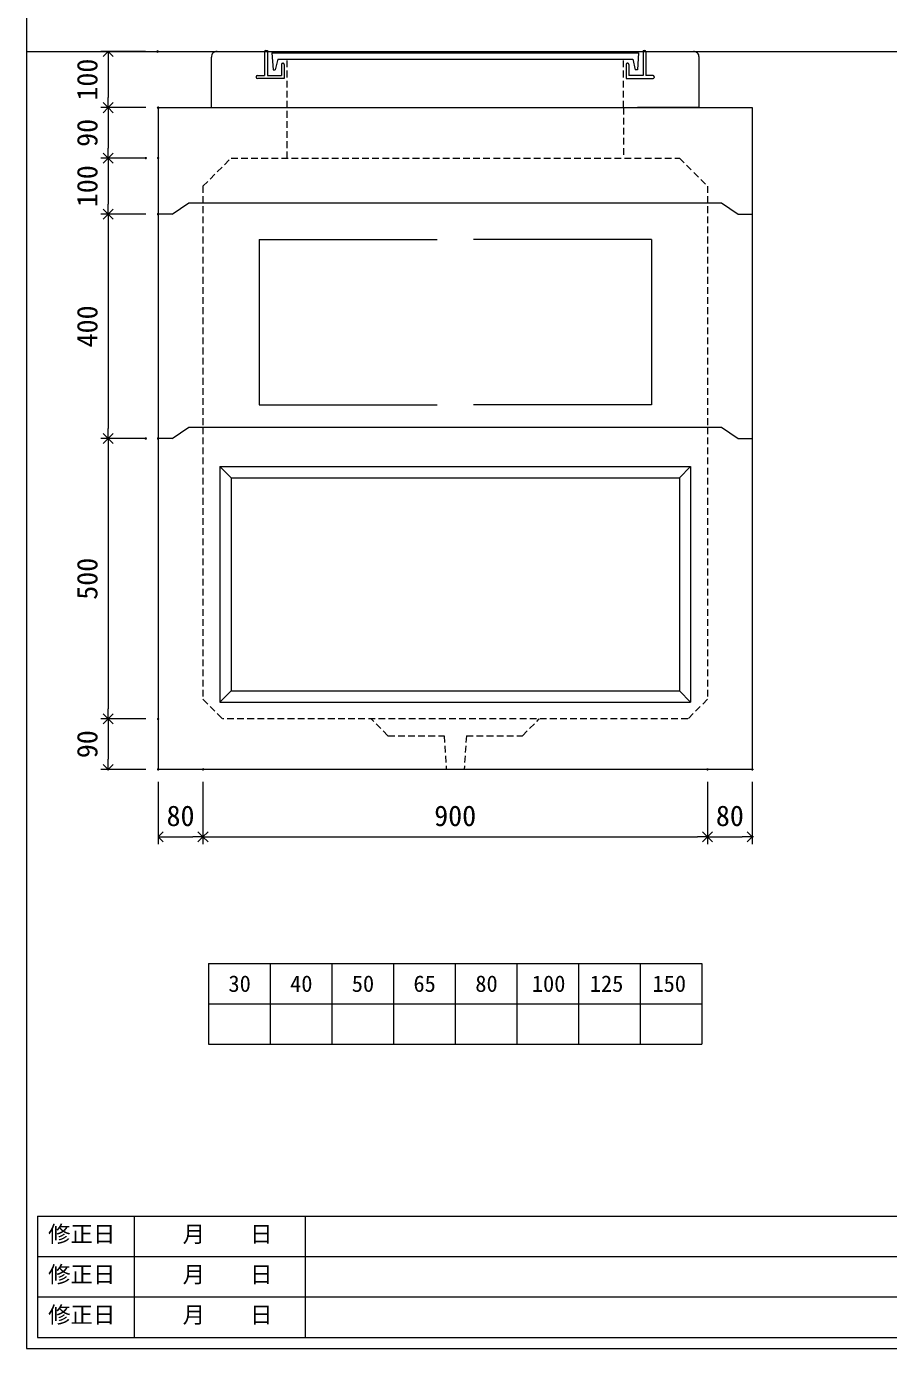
# Model space of a CAD drawing. Units: millimetres, scale not verified. Extents: x -4890 to 4890, y -2327 to 2327.
# Drawn here: x -1230 to 308, y -1948 to 410 of the extents above; entities that cross this region are included whole.
import ezdxf
from ezdxf.enums import TextEntityAlignment as Align

# ---------------------------------------------------------------- set-up
doc = ezdxf.new("R2010")
doc.units = ezdxf.units.MM
doc.header["$LTSCALE"] = 10
doc.header["$PDMODE"] = 32
doc.header["$PDSIZE"] = 2
doc.linetypes.add('DASHED1', pattern=[1.8, 1.2, -0.6])
doc.linetypes.add('USER2', pattern=[50.8, 31.75, -6.35, 6.35, -6.35])
doc.layers.add('0-1_Defpoints', color=7, linetype='Continuous')
for name, color, linetype, lineweight in [('0-2_waku', 7, 'Continuous', 18), ('0-3_gaikei', 7, 'Continuous', 18), ('0-4_kakure', 7, 'DASHED1', 5), ('0-5_sunpou', 7, 'Continuous', 5), ('0-9_uchigawa', 6, 'Continuous', 18), ('0-B_futa', 3, 'Continuous', 18), ('0-C_GL', 4, 'Continuous', 18), ('0-E_文字１', 7, 'Continuous', 18), ('1-3_uchigawa2', 6, 'USER2', 18)]:
    doc.layers.add(name, color=color, linetype=linetype, lineweight=lineweight)
doc.styles.add('ＭＳ ゴシック', font='')
doc.styles.get('ＭＳ ゴシック').set_extended_font_data('MS Gothic')

# ---------------------------------------------------------------- blocks, each defined once
blk = doc.blocks.new('_Open90')
at = {"layer": '0-5_sunpou'}
blk.add_line((0, 0), (-1, 0), dxfattribs=at)
blk.add_lwpolyline([(-0.5, 0.5), (0, 0), (-0.5, -0.5)], dxfattribs=at)
blk = doc.blocks.new('D107')
at = {"layer": '0-1_Defpoints'}
for p in [(452.32, 1852.03), (363, 1352.03), (452.32, 1352.03)]:
    blk.add_point(p, dxfattribs=at)
at = {"layer": '0-5_sunpou'}
for p, q in [((430.32, 1852.03), (350, 1852.03)), ((363, 1834.03), (363, 1370.03)), ((430.32, 1352.03), (350, 1352.03))]:
    blk.add_line(p, q, dxfattribs=at)
at = {"layer": '0-5_sunpou', "xscale": 18, "yscale": 18}
for p, rotation in [((363, 1852.03), 90), ((363, 1352.03), 270)]:
    blk.add_blockref('_Open90', p, dxfattribs=dict(at, rotation=rotation))
at = {"layer": '0-5_sunpou', "style": 'ＭＳ ゴシック'}
blk.add_text('500', height=36.66, rotation=90, dxfattribs=at).set_placement((355, 1564.53), align=Align.BOTTOM_LEFT)
blk = doc.blocks.new('D108')
at = {"layer": '0-1_Defpoints'}
for p in [(452.32, 1352.03), (363, 1262.03), (452.32, 1262.03)]:
    blk.add_point(p, dxfattribs=at)
at = {"layer": '0-5_sunpou'}
for p, q in [((430.32, 1352.03), (350, 1352.03)), ((363, 1334.03), (363, 1280.03)), ((430.32, 1262.03), (350, 1262.03))]:
    blk.add_line(p, q, dxfattribs=at)
at = {"layer": '0-5_sunpou', "xscale": 18, "yscale": 18}
for p, rotation in [((363, 1352.03), 90), ((363, 1262.03), 270)]:
    blk.add_blockref('_Open90', p, dxfattribs=dict(at, rotation=rotation))
at = {"layer": '0-5_sunpou', "style": 'ＭＳ ゴシック'}
blk.add_text('90', height=36.66, rotation=90, dxfattribs=at).set_placement((355, 1282.03), align=Align.BOTTOM_LEFT)
blk = doc.blocks.new('D109')
at = {"layer": '0-1_Defpoints'}
for p in [(452.32, 1262.03), (532.32, 1262.03), (532.32, 1142)]:
    blk.add_point(p, dxfattribs=at)
at = {"layer": '0-5_sunpou'}
for p, q in [((452.32, 1240.03), (452.32, 1129)), ((532.32, 1240.03), (532.32, 1129)), ((470.32, 1142), (514.32, 1142))]:
    blk.add_line(p, q, dxfattribs=at)
at = {"layer": '0-5_sunpou', "xscale": 18, "yscale": 18, "rotation": 180}
blk.add_blockref('_Open90', (452.32, 1142), dxfattribs=at)
at = {"layer": '0-5_sunpou', "xscale": 18, "yscale": 18}
blk.add_blockref('_Open90', (532.32, 1142), dxfattribs=at)
at = {"layer": '0-5_sunpou', "style": 'ＭＳ ゴシック'}
blk.add_text('80', height=36.66, dxfattribs=at).set_placement((467.32, 1150), align=Align.BOTTOM_LEFT)
blk = doc.blocks.new('D110')
at = {"layer": '0-1_Defpoints'}
for p in [(532.32, 1262.03), (1432.32, 1262.03), (1432.32, 1142)]:
    blk.add_point(p, dxfattribs=at)
at = {"layer": '0-5_sunpou'}
for p, q in [((532.32, 1240.03), (532.32, 1129)), ((1432.32, 1240.03), (1432.32, 1129)), ((550.32, 1142), (1414.32, 1142))]:
    blk.add_line(p, q, dxfattribs=at)
at = {"layer": '0-5_sunpou', "xscale": 18, "yscale": 18, "rotation": 180}
blk.add_blockref('_Open90', (532.32, 1142), dxfattribs=at)
at = {"layer": '0-5_sunpou', "xscale": 18, "yscale": 18}
blk.add_blockref('_Open90', (1432.32, 1142), dxfattribs=at)
at = {"layer": '0-5_sunpou', "style": 'ＭＳ ゴシック'}
blk.add_text('900', height=36.66, dxfattribs=at).set_placement((944.82, 1150), align=Align.BOTTOM_LEFT)
blk = doc.blocks.new('D111')
at = {"layer": '0-1_Defpoints'}
for p in [(1432.32, 1262.03), (1512.32, 1262.03), (1512.32, 1142)]:
    blk.add_point(p, dxfattribs=at)
at = {"layer": '0-5_sunpou'}
for p, q in [((1432.32, 1240.03), (1432.32, 1129)), ((1512.32, 1240.03), (1512.32, 1129)), ((1450.32, 1142), (1494.32, 1142))]:
    blk.add_line(p, q, dxfattribs=at)
at = {"layer": '0-5_sunpou', "xscale": 18, "yscale": 18, "rotation": 180}
blk.add_blockref('_Open90', (1432.32, 1142), dxfattribs=at)
at = {"layer": '0-5_sunpou', "xscale": 18, "yscale": 18}
blk.add_blockref('_Open90', (1512.32, 1142), dxfattribs=at)
at = {"layer": '0-5_sunpou', "style": 'ＭＳ ゴシック'}
blk.add_text('80', height=36.66, dxfattribs=at).set_placement((1447.32, 1150), align=Align.BOTTOM_LEFT)
blk = doc.blocks.new('D112')
at = {"layer": '0-1_Defpoints'}
for p in [(451.54, 2542.03), (363, 2442.03), (452.32, 2442.03)]:
    blk.add_point(p, dxfattribs=at)
at = {"layer": '0-5_sunpou'}
for p, q in [((429.54, 2542.03), (350, 2542.03)), ((363, 2524.03), (363, 2460.03)), ((430.32, 2442.03), (350, 2442.03))]:
    blk.add_line(p, q, dxfattribs=at)
at = {"layer": '0-5_sunpou', "xscale": 18, "yscale": 18}
for p, rotation in [((363, 2542.03), 90), ((363, 2442.03), 270)]:
    blk.add_blockref('_Open90', p, dxfattribs=dict(at, rotation=rotation))
at = {"layer": '0-5_sunpou', "style": 'ＭＳ ゴシック'}
blk.add_text('100', height=36.66, rotation=90, dxfattribs=at).set_placement((355, 2454.53), align=Align.BOTTOM_LEFT)
blk = doc.blocks.new('D113')
at = {"layer": '0-1_Defpoints'}
for p in [(452.32, 2442.03), (363, 2352.03), (452.32, 2352.03)]:
    blk.add_point(p, dxfattribs=at)
at = {"layer": '0-5_sunpou'}
for p, q in [((430.32, 2442.03), (350, 2442.03)), ((363, 2424.03), (363, 2370.03)), ((430.32, 2352.03), (350, 2352.03))]:
    blk.add_line(p, q, dxfattribs=at)
at = {"layer": '0-5_sunpou', "xscale": 18, "yscale": 18}
for p, rotation in [((363, 2442.03), 90), ((363, 2352.03), 270)]:
    blk.add_blockref('_Open90', p, dxfattribs=dict(at, rotation=rotation))
at = {"layer": '0-5_sunpou', "style": 'ＭＳ ゴシック'}
blk.add_text('90', height=36.66, rotation=90, dxfattribs=at).set_placement((355, 2372.03), align=Align.BOTTOM_LEFT)
blk = doc.blocks.new('D114')
at = {"layer": '0-1_Defpoints'}
for p in [(430.32, 2352.03), (363, 2252.03), (452.32, 2252.03)]:
    blk.add_point(p, dxfattribs=at)
at = {"layer": '0-5_sunpou'}
for p, q in [((408.32, 2352.03), (350, 2352.03)), ((363, 2334.03), (363, 2270.03)), ((430.32, 2252.03), (350, 2252.03))]:
    blk.add_line(p, q, dxfattribs=at)
at = {"layer": '0-5_sunpou', "xscale": 18, "yscale": 18}
for p, rotation in [((363, 2352.03), 90), ((363, 2252.03), 270)]:
    blk.add_blockref('_Open90', p, dxfattribs=dict(at, rotation=rotation))
at = {"layer": '0-5_sunpou', "style": 'ＭＳ ゴシック'}
blk.add_text('100', height=36.66, rotation=90, dxfattribs=at).set_placement((355, 2264.53), align=Align.BOTTOM_LEFT)
blk = doc.blocks.new('D115')
at = {"layer": '0-1_Defpoints'}
for p in [(452.32, 2252.03), (363, 1852.03), (430.32, 1852.03)]:
    blk.add_point(p, dxfattribs=at)
at = {"layer": '0-5_sunpou'}
for p, q in [((430.32, 2252.03), (350, 2252.03)), ((363, 2234.03), (363, 1870.03)), ((408.32, 1852.03), (350, 1852.03))]:
    blk.add_line(p, q, dxfattribs=at)
at = {"layer": '0-5_sunpou', "xscale": 18, "yscale": 18}
for p, rotation in [((363, 2252.03), 90), ((363, 1852.03), 270)]:
    blk.add_blockref('_Open90', p, dxfattribs=dict(at, rotation=rotation))
at = {"layer": '0-5_sunpou', "style": 'ＭＳ ゴシック'}
blk.add_text('400', height=36.66, rotation=90, dxfattribs=at).set_placement((355, 2014.53), align=Align.BOTTOM_LEFT)

msp = doc.modelspace()

# ---------------------------------------------------------------- linework, layer by layer
at = {"layer": '0-2_waku'}
for p, q in [((-1230.06, 2327.48), (-1230.06, -1947.52)), ((-905.06, -1260.85), (-25.06, -1260.85)), ((-905.06, -1260.85), (-905.06, -1404.85)), ((-905.06, -1260.85), (-905.06, -1404.85)), ((-905.06, -1260.85), (-905.06, -1404.85)), ((-905.06, -1260.85), (-905.06, -1404.85)), ((-795.06, -1260.85), (-795.06, -1404.85)), ((-685.06, -1260.85), (-685.06, -1404.85)), ((-685.06, -1260.85), (-685.06, -1404.85)), ((-575.06, -1260.85), (-575.06, -1404.85)), ((-465.06, -1260.85), (-465.06, -1404.85)), ((-355.06, -1260.85), (-355.06, -1404.85)), ((-245.06, -1260.85), (-245.06, -1404.85)), ((-135.06, -1260.85), (-135.06, -1404.85)), ((-25.06, -1260.85), (-25.06, -1404.85)), ((-905.06, -1332.85), (-25.06, -1332.85)), ((-905.06, -1404.85), (-25.06, -1404.85)), ((-1210.06, -1711.52), (-1210.06, -1927.52)), ((-1210.06, -1711.52), (817.94, -1711.52)), ((-1037.56, -1711.52), (-1037.56, -1927.52)), ((-732.56, -1711.52), (-732.56, -1927.52)), ((-732.56, -1711.52), (-732.56, -1927.52)), ((-1210.06, -1783.52), (817.94, -1783.52)), ((-1210.06, -1855.52), (529.94, -1855.52)), ((-1210.06, -1927.52), (817.94, -1927.52)), ((-1230.06, -1947.52), (4889.94, -1947.52)), ((-1230.06, -1947.52), (4889.94, -1947.52))]:
    msp.add_line(p, q, dxfattribs=at)
at = {"layer": '0-3_gaikei'}
for p, q in [((-900.06, 265.15), (-900.06, 355.15)), ((-890.06, 365.15), (-805.06, 365.15)), ((-125.06, 365.15), (-40.06, 365.15)), ((-30.06, 265.15), (-30.06, 355.15)), ((-995.06, 265.15), (64.94, 265.15)), ((-995.06, 265.15), (-995.06, -914.85)), ((-900.06, 265.15), (-790.06, 265.15)), ((-865.06, 265.15), (-65.06, 265.15)), ((-30.06, 265.15), (-140.06, 265.15)), ((64.94, 265.15), (64.94, -914.85)), ((-970.06, 75.15), (-940.06, 95.15)), ((-940.06, 95.15), (9.94, 95.15)), ((9.94, 95.15), (39.94, 75.15)), ((-970.06, 75.15), (-995.06, 75.15)), ((39.94, 75.15), (64.94, 75.15)), ((-970.06, -324.85), (-940.06, -304.85)), ((-970.06, -324.85), (-940.06, -304.85)), ((-940.06, -304.85), (9.94, -304.85)), ((9.94, -304.85), (39.94, -324.85)), ((-970.06, -324.85), (-995.06, -324.85)), ((-970.06, -324.85), (-995.06, -324.85)), ((39.94, -324.85), (64.94, -324.85)), ((64.94, -914.85), (-995.06, -914.85))]:
    msp.add_line(p, q, dxfattribs=at)
for centre, radius, start, end in [((-890.64, 355.73), 9.44, 86.47383, 183.52617), ((-39.73, 355.48), 9.68, 358.04251, 91.95749)]:
    msp.add_arc(centre, radius, start, end, dxfattribs=at)
at = {"layer": '0-4_kakure'}
for p, q in [((-765.06, 265.15), (-765.06, 351.65)), ((-165.06, 265.15), (-165.06, 351.65)), ((-765.06, 175.15), (-765.06, 265.15)), ((-165.06, 265.15), (-165.06, 175.15)), ((-915.06, 125.15), (-865.06, 175.15)), ((-865.06, 175.15), (-65.06, 175.15)), ((-65.06, 175.15), (-15.06, 125.15)), ((-915.06, 125.15), (-915.06, -304.85)), ((-15.06, 125.15), (-15.06, -304.85)), ((-915.06, -304.85), (-915.06, -789.85)), ((-15.06, -304.85), (-15.06, -789.85)), ((-915.06, -789.85), (-880.06, -824.85)), ((-15.06, -789.85), (-50.06, -824.85)), ((-50.06, -824.85), (-880.06, -824.85)), ((-585.06, -854.85), (-615.06, -824.85)), ((-345.06, -854.85), (-315.06, -824.85)), ((-585.06, -854.85), (-485.06, -854.85)), ((-485.06, -854.85), (-481.06, -914.85)), ((-445.06, -854.85), (-449.06, -914.85)), ((-445.06, -854.85), (-345.06, -854.85))]:
    msp.add_line(p, q, dxfattribs=at)
at = {"layer": '0-9_uchigawa'}
for p, q in [((-885.06, -374.85), (-885.06, -794.85)), ((-885.06, -374.85), (-465.06, -374.85)), ((-885.06, -374.85), (-865.06, -394.85)), ((-465.06, -374.85), (-45.06, -374.85)), ((-465.06, -374.85), (-45.06, -374.85)), ((-45.06, -374.85), (-65.06, -394.85)), ((-45.06, -374.85), (-45.06, -794.85)), ((-865.06, -394.85), (-865.06, -774.85)), ((-865.06, -394.85), (-465.06, -394.85)), ((-865.06, -394.85), (-465.06, -394.85)), ((-465.06, -394.85), (-65.06, -394.85)), ((-65.06, -394.85), (-65.06, -774.85)), ((-865.06, -774.85), (-885.06, -794.85)), ((-865.06, -774.85), (-465.06, -774.85)), ((-465.06, -774.85), (-65.06, -774.85)), ((-65.06, -774.85), (-45.06, -794.85)), ((-885.06, -794.85), (-465.06, -794.85)), ((-465.06, -794.85), (-45.06, -794.85))]:
    msp.add_line(p, q, dxfattribs=at)
at = {"layer": '0-B_futa'}
for p, q in [((-805.06, 365.15), (-805.06, 322.15)), ((-803.06, 367.15), (-800.06, 367.15)), ((-800.06, 367.15), (-800.06, 322.15)), ((-792.25, 362.65), (-137.92, 362.65)), ((-792.25, 362.65), (-789.76, 332.65)), ((-137.92, 362.65), (-140.17, 332.65)), ((-130.06, 367.15), (-130.06, 322.15)), ((-130.06, 367.15), (-127.06, 367.15)), ((-125.06, 365.15), (-125.06, 322.15)), ((-789.76, 332.65), (-786.05, 332.65)), ((-781.73, 351.65), (-786.05, 332.65)), ((-781.73, 351.65), (-148.39, 351.65)), ((-775.06, 342.15), (-775.06, 322.15)), ((-773.06, 344.15), (-772.06, 344.15)), ((-770.06, 342.15), (-770.06, 317.15)), ((-160.06, 342.15), (-160.06, 317.15)), ((-157.06, 344.15), (-158.06, 344.15)), ((-155.06, 342.15), (-155.06, 322.15)), ((-148.39, 351.65), (-144.07, 332.65)), ((-140.17, 332.65), (-144.07, 332.65)), ((-820.06, 320.15), (-820.06, 319.15)), ((-818.06, 322.15), (-805.06, 322.15)), ((-770.06, 317.15), (-818.06, 317.15)), ((-800.06, 322.15), (-775.06, 322.15)), ((-160.06, 317.15), (-112.06, 317.15)), ((-130.06, 322.15), (-155.06, 322.15)), ((-112.06, 322.15), (-125.06, 322.15)), ((-110.06, 320.15), (-110.06, 319.15))]:
    msp.add_line(p, q, dxfattribs=at)
for centre, start, end in [((-803.06, 365.15), 90, 180), ((-127.06, 365.15), 0, 90), ((-773.06, 342.15), 90, 180), ((-772.06, 342.15), 0, 90), ((-158.06, 342.15), 90, 180), ((-157.06, 342.15), 0, 90), ((-818.06, 320.15), 90, 180), ((-818.06, 319.15), 180, 270), ((-112.06, 320.15), 0, 90), ((-112.06, 319.15), 270, 0)]:
    msp.add_arc(centre, 2, start, end, dxfattribs=at)
at = {"layer": '0-C_GL'}
msp.add_line((-1230.06, 365.15), (4889.94, 365.15), dxfattribs=at)
at = {"layer": '1-3_uchigawa2'}
for p, q in [((-815.06, 30.15), (-465.06, 30.15)), ((-815.06, 30.15), (-815.06, -264.85)), ((-115.06, 30.15), (-465.06, 30.15)), ((-115.06, 30.15), (-115.06, -264.85)), ((-815.06, -264.85), (-465.06, -264.85)), ((-115.06, -264.85), (-465.06, -264.85))]:
    msp.add_line(p, q, dxfattribs=at)

# ---------------------------------------------------------------- block references
at = {"layer": '0-5_sunpou'}
for name in ['D112', 'D113', 'D114', 'D115', 'D107', 'D108', 'D109', 'D110', 'D111']:
    msp.add_blockref(name, (-1447.37, -2176.88), dxfattribs=at)

# ---------------------------------------------------------------- texts
at = {"layer": '0-E_文字１', "style": 'ＭＳ ゴシック'}
for s, p in [('30', (-869.63, -1320.31)), ('40', (-759.63, -1320.31)), ('50', (-649.63, -1320.31)), ('65', (-539.63, -1320.31)), ('80', (-429.22, -1320.31)), ('100', (-328.35, -1320.31)), ('125', (-224.96, -1320.31)), ('150', (-113.2, -1320.31)), ('修正日', (-1191.41, -1766.81)), ('\u3000\u3000月\u3000\u3000日', (-1031.26, -1766.81)), ('修正日', (-1191.41, -1838.81)), ('\u3000\u3000月\u3000\u3000日', (-1031.26, -1838.81)), ('修正日', (-1191.41, -1910.81)), ('\u3000\u3000月\u3000\u3000日', (-1031.26, -1910.81))]:
    msp.add_text(s, height=29.33, dxfattribs=at).set_placement(p, align=Align.BOTTOM_LEFT)

doc.saveas('drawing.dxf')
